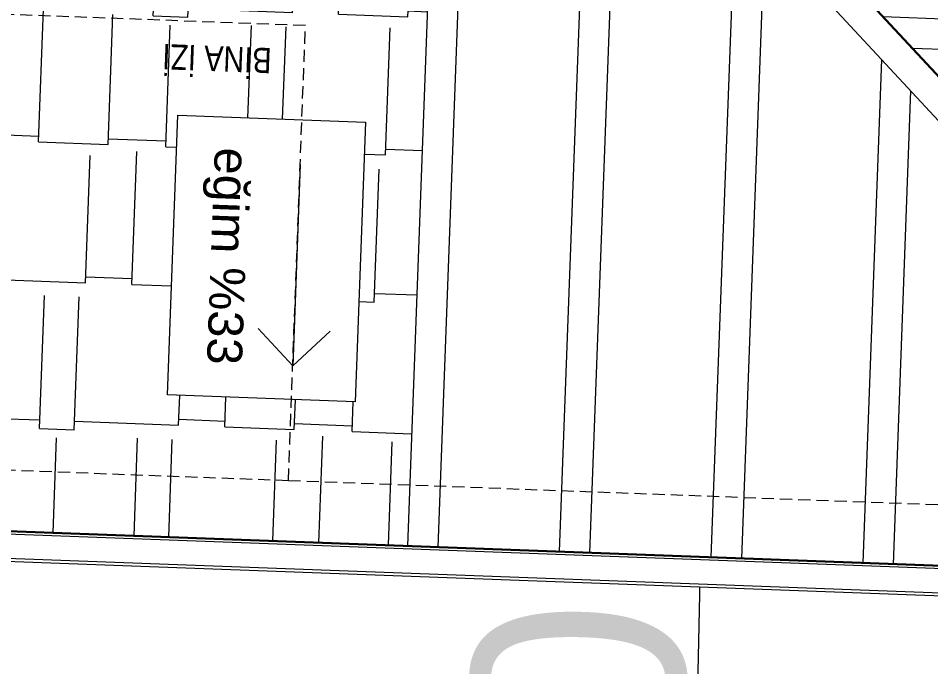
# Model space of a CAD drawing. Header units: centimetres. Extents: x 63871 to 181827, y -95930 to 42199.
# Drawn here: x 177389.6 to 177690.2, y 17426.2 to 17639.7 of the extents above; entities that cross this region are included whole.
import ezdxf

# ---------------------------------------------------------------- set-up
doc = ezdxf.new("R2010")
doc.units = ezdxf.units.CM
doc.linetypes.add('11-021_500-SatisOfisi_220512$0${ Diamond }', pattern=[12, 4, -2, 2, 2, -2])
for name, color, linetype, lineweight in [('A-AREA-IDEN', 7, 'Continuous', 9), ('A-FLOR-HRAL', 11, 'Continuous', 9), ('A-WALL', 12, 'Continuous', 50), ('İz DÜŞÜMÜ', 7, '11-021_500-SatisOfisi_220512$0${ Diamond }', 18), ('OLUK', 222, 'Continuous', 15), ('TARAMA', 251, 'Continuous', 5), ('Çatı', 144, 'Continuous', 30), ('ÇEKME MESAFESİ', 5, 'Continuous', 25)]:
    doc.layers.add(name, color=color, linetype=linetype, lineweight=lineweight)
doc.layers.add('Bitirme - Duvar', color=7, linetype='Continuous')
doc.layers.add('Dıış Ölçü', color=140, linetype='Continuous')
doc.styles.add('Arial', font='Arial.ttf', dxfattribs={"height": 250})
doc.styles.add('MtXpl_Arial_Narrow', font='')
doc.styles.add('MtXpl_Arial_Narrow_1', font='')
doc.styles.add('OLUŞTURULMUŞ_STİL_1', font='Arial.ttf')
doc.styles.add('RomanS', font='')
doc.styles.get('MtXpl_Arial_Narrow').set_extended_font_data('Arial Narrow', bold=True)
doc.styles.get('MtXpl_Arial_Narrow_1').set_extended_font_data('Arial Narrow')
doc.styles.get('RomanS').set_extended_font_data('Stylus BT')
doc.dimstyles.new('BÖYÜK', dxfattribs={"dimtxt": 70, "dimasz": 5, "dimexe": 5, "dimexo": 5, "dimgap": 2, "dimtad": 3, "dimdec": 0, "dimzin": 0, "dimdsep": 46, "dimtxsty": 'RomanS', "dimblk": 'DOT', "dimcen": 5, "dimadec": 0, "dimazin": 0, "dimtfac": 1, "dimtdec": 0, "dimtix": 1, "dimtofl": 0, "dimtmove": 1, "dimatfit": 0, "dimldrblk": 'DOT', "dimfxl": 10, "dimfxlon": 1, "dimtolj": 1, "dimtzin": 0, "dimarcsym": 0})

# ---------------------------------------------------------------- blocks, each defined once
blk = doc.blocks.new('HRD')
at = {"layer": 'A-FLOR-HRAL'}
for p, q in [((154389.63, 36367.48), (153819.63, 36367.48)), ((154385.63, 36363.48), (153823.63, 36363.48))]:
    blk.add_line(p, q, dxfattribs=at)
at = {"layer": 'A-WALL', "lineweight": 53}
blk.add_line((153819.63, 36197.48), (153954.63, 36197.48), dxfattribs=at)
at = {"layer": 'Bitirme - Duvar', "color": 161, "linetype": 'Continuous', "lineweight": 25}
blk.add_line((154104.63, 36230.18), (154104.63, 36182.68), dxfattribs=at)
at = {"layer": 'Bitirme - Duvar', "color": 251, "linetype": 'Continuous', "lineweight": 15}
for start, end in [(0, 180), (180, 0)]:
    blk.add_arc((154104.63, 36247.68), 17.5, start, end, dxfattribs=at)
at = {"layer": 'İz DÜŞÜMÜ'}
blk.add_lwpolyline([(153819.63, 36347.48), (154419.63, 36347.49), (154419.63, 35292.49), (154159.63, 35292.49), (154159.63, 35357.48), (153819.63, 35357.48), (153819.63, 36347.48)], dxfattribs=at)
for s, style, p in [('Döş', 'MtXpl_Arial_Narrow', (154147.04, 36258.02)), (': Seramik', 'MtXpl_Arial_Narrow_1', (154165.03, 36258.01)), ('Tav: Sıva+Boya', 'MtXpl_Arial_Narrow_1', (154147.47, 36244.97)), ('Duv: Sıva+Boya', 'MtXpl_Arial_Narrow_1', (154146.99, 36231.91))]:
    blk.add_text(s, height=8.316, rotation=359.957, dxfattribs=dict(style=style)).set_placement(p)
at = {"layer": 'A-AREA-IDEN', "width": 224.1999, "attachment_point": 2, "line_spacing_factor": 0.941778, "style": 'Arial'}
for s, insert, char_height in [('ZEMİN TERAS', (154221.71, 36311.97), 16.4692), ('15 m²', (154173.28, 36289.32), 16.469)]:
    blk.add_mtext(s, dxfattribs=dict(at, insert=insert, char_height=char_height))
at = {"layer": 'Bitirme - Duvar', "linetype": 'Continuous', "char_height": 10, "attachment_point": 7, "rotation": 90, "style": 'OLUŞTURULMUŞ_STİL_1'}
for s, insert in [('\\A1;P', (154110.22, 36240.97)), ('\\A1;300', (154100.64, 36204.31)), ('\\A1;220', (154120.64, 36204.31))]:
    blk.add_mtext(s, dxfattribs=dict(at, insert=insert))
blk = doc.blocks.new('_Dot')
at = {"color": 0, "linetype": 'ByBlock', "lineweight": -2}
blk.add_line((-0.5, 0), (-1, 0), dxfattribs=at)
at = {"color": 0, "linetype": 'ByBlock', "const_width": 0.5}
blk.add_lwpolyline([(-0.25, 0, 1), (0.25, 0, 1)], format="xyb", close=True, dxfattribs=at)
blk = doc.blocks.new('*D392')
at = {"layer": 'Defpoints', "color": 0, "transparency": 16777216}
for p in [(-325.14, 2688.72), (-344.84, 2189.02), (-335.71, 2188.83)]:
    blk.add_point(p, dxfattribs=at)
at = {"layer": 'Dıış Ölçü', "color": 0, "lineweight": -2, "transparency": 16777216}
for p, q in [((-330.14, 2688.82), (-339.27, 2689.01)), ((-334.37, 2683.91), (-344.73, 2194.02)), ((-340.71, 2188.93), (-349.83, 2189.13))]:
    blk.add_line(p, q, dxfattribs=at)
at = {"layer": 'Dıış Ölçü', "color": 0, "lineweight": -2, "transparency": 16777216, "xscale": 5, "yscale": 5, "zscale": 5}
for p, rotation in [((-334.27, 2688.91), 88.78874068386455), ((-344.84, 2189.02), 268.7887406838645)]:
    blk.add_blockref('_Dot', p, dxfattribs=dict(at, rotation=rotation))
at = {"layer": 'Dıış Ölçü', "color": 0, "transparency": 16777216, "insert": (-378.31, 2439.78), "char_height": 70, "attachment_point": 5, "rotation": 88.7887, "style": 'RomanS'}
blk.add_mtext('\\A1;500', dxfattribs=at)
blk = doc.blocks.new('çatı planı')
blk.add_wipeout([(-680, -1060), (-680, 0), (0, 0), (0, -1125), (-340, -1125), (-340, -1060)]).dxf.layer = 'OLUK'
at = {"layer": 'Çatı', "lineweight": 15}
h = blk.add_hatch(dxfattribs=at)
h.set_pattern_fill('AR-RSHKE', color=251, scale=0.15, angle=180)
h.set_pattern_definition([(180, (-196861.627, -36377.483), (-97.155, -45.72), [22.86, -19.05, 26.67, -11.43, 34.29, -15.24]), (180, (-196884.487, -36379.39), (-97.155, -45.72), [19.05, -72.39, 15.24, -22.86]), (180, (-196930.207, -36374.626), (-97.155, -45.72), [11.43, -118.11]), (270, (-196861.627, -36377.483), (32.385, -45.72), [43.815, -139.065]), (270, (-196884.487, -36377.483), (32.385, -45.72), [42.8625, -140.0175]), (270, (-196903.537, -36377.483), (32.385, -45.72), [40.005, -142.875]), (270, (-196930.207, -36374.626), (32.385, -45.72), [43.815, -139.065]), (270, (-196941.637, -36374.626), (32.385, -45.72), [43.815, -139.065]), (270, (-196975.927, -36377.483), (32.385, -45.72), [41.91, -140.97])])
h.paths.add_polyline_path([(-340, -340), (-10, -10), (-340, -10)])
h.paths.add_polyline_path([(-320.95, -148.91), (-320.95, -56.76), (-259.16, -56.76), (-259.16, -148.91)], flags=16)
h.paths.add_polyline_path([(-265.43, -141.73), (-265.43, -64.41), (-289.17, -64.41), (-289.17, -141.73)], flags=8)
h.paths.add_polyline_path([(-291.86, -174.71), (-250.78, -174.74), (-250.77, -159.5), (-291.84, -159.47)], flags=24)
at = {"layer": 'A-AREA-IDEN'}
for p, q in [((-300.04, -67.87), (-311.92, -79.75)), ((-300.04, -134.16), (-300.04, -67.87)), ((-300.04, -67.87), (-288.16, -79.75))]:
    blk.add_line(p, q, dxfattribs=at)
blk.add_lwpolyline([(-320.95, -148.91), (-320.95, -56.76), (-259.16, -56.76), (-259.16, -148.91)], close=True, dxfattribs=at)
at = {"layer": 'İz DÜŞÜMÜ'}
blk.add_line((-300, -30), (-40, -30), dxfattribs=at)
blk.add_lwpolyline([(-300, -1020), (-300, -960), (-40, -960), (-40, -1085), (-300, -1085), (-300, -1020), (-640, -1020), (-640, -30), (-300, -30), (-300, -180), (-40, -180), (-40, -1095)], dxfattribs=at)
at = {"layer": 'OLUK'}
for points in [[(-340, -1125), (-340, -1060), (-680, -1060), (-680, 0), (0, 0), (0, -1125)], [(-339, -1124), (-339, -1059), (-679, -1059), (-679, -1), (-1, -1), (-1, -1124)], [(-331, -1116), (-331, -1051), (-671, -1051), (-671, -9), (-9, -9), (-9, -1116)]]:
    blk.add_lwpolyline(points, close=True, dxfattribs=at)
at = {"layer": 'TARAMA'}
for p, q in [((-340, -340), (-670, -10)), ((-655.86, -10), (-340, -325.86)), ((-500, -165.86), (-500, -10)), ((-490, -175.86), (-490, -10)), ((-450, -215.86), (-450, -10)), ((-440, -225.86), (-440, -10)), ((-400, -265.86), (-400, -10)), ((-390, -275.86), (-390, -10)), ((-350, -315.86), (-350, -10)), ((-340, -340), (-340, -10)), ((-500, -180), (-670, -180)), ((-490, -190), (-670, -190))]:
    blk.add_line(p, q, dxfattribs=at)
at = {"layer": 'Çatı'}
blk.add_line((-670, -10), (-340, -340), dxfattribs=at)
blk.add_lwpolyline([(-330, -1115), (-330, -1050), (-670, -1050), (-670, -10), (-10, -10), (-10, -1115)], close=True, dxfattribs=at)
at = {"style": 'MtXpl_Arial_Narrow_1'}
blk.add_text('BİNA İZİ', height=8.316, rotation=359.957, dxfattribs=at).set_placement((-289.31, -172.16))
at = {"layer": 'A-AREA-IDEN', "insert": (-283.24, -103.14), "char_height": 11.52, "width": 136.2867, "attachment_point": 2, "rotation": 90, "line_spacing_factor": 0.941778, "style": 'Arial'}
blk.add_mtext('eğim %33', dxfattribs=at)
blk = doc.blocks.new('VAZİYET PLANI')
at = {"layer": 'ÇEKME MESAFESİ'}
blk.add_lwpolyline([(-10235.94, 8787.8), (-10982.6, 6772.09), (-10431.04, 2961.31), (-10363.5, 2901.47), (-6329.01, 2815.66), (-5233.37, 2792.49), (-389.12, 2690.07), (-136.37, 2684.73), (-120.42, 2699.61), (-5.55, 5331.81), (308.62, 12485.41)], dxfattribs=at)
at = {"rotation": 177.873189238168}
blk.add_blockref('HRD', (154929.5, 33168.72), dxfattribs=at)
at = {"layer": 'Dıış Ölçü'}
dim = blk.add_aligned_dim(p1=(-325.14, 2688.72), p2=(-335.71, 2188.83), distance=-9.13, dimstyle='BÖYÜK', dxfattribs=at)
dim.commit()
dim.dimension.update_dxf_attribs({"geometry": '*D392', "text_midpoint": (-378.31, 2439.78)})
at = {"layer": 'OLUK', "rotation": 177.8731895439683}
blk.add_blockref('çatı planı', (-774.12, 2538.5), dxfattribs=at)

msp = doc.modelspace()

# ---------------------------------------------------------------- block references
at = {"layer": 'OLUK'}
msp.add_blockref('VAZİYET PLANI', (177951.86, 14930.11), dxfattribs=at)

doc.saveas('drawing.dxf')
